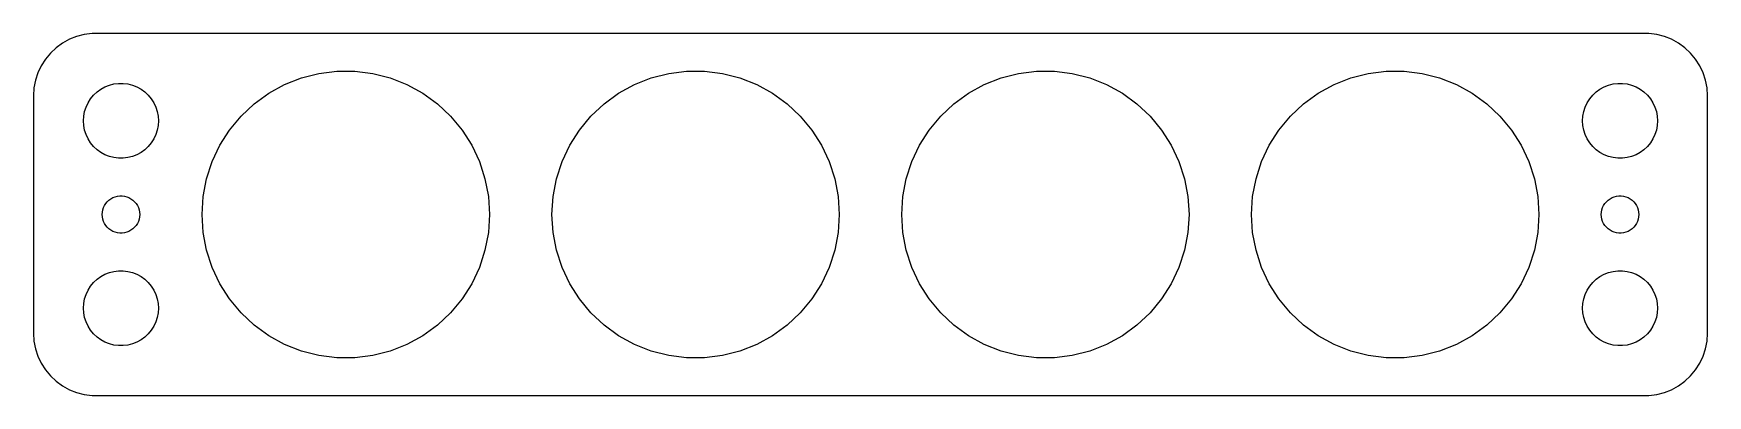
# Model space of a CAD drawing. Header units: metres. Extents: x -67 to 67, y -14 to 14.
import ezdxf

# ---------------------------------------------------------------- set-up
doc = ezdxf.new("R2010")
doc.units = ezdxf.units.M

msp = doc.modelspace()

# ---------------------------------------------------------------- linework, layer by layer
for p, q in [((-64.6791, 13.7216), (-65.1871, 13.3526)), ((-64.1289, 14.0241), (-64.6791, 13.7216)), ((-63.5451, 14.2553), (-64.1289, 14.0241)), ((-62.9369, 14.4114), (-63.5451, 14.2553)), ((-62.3139, 14.4901), (-62.9369, 14.4114)), ((62.3139, 14.4901), (-62.3139, 14.4901)), ((62.9369, 14.4114), (62.3139, 14.4901)), ((63.5451, 14.2553), (62.9369, 14.4114)), ((64.1289, 14.0241), (63.5451, 14.2553)), ((64.6791, 13.7216), (64.1289, 14.0241)), ((65.1871, 13.3526), (64.6791, 13.7216)), ((-66.0451, 12.4389), (-66.3815, 11.9088)), ((-65.6448, 12.9227), (-66.0451, 12.4389)), ((-65.1871, 13.3526), (-65.6448, 12.9227)), ((65.6448, 12.9227), (65.1871, 13.3526)), ((66.0451, 12.4389), (65.6448, 12.9227)), ((66.3815, 11.9088), (66.0451, 12.4389)), ((-66.8429, 10.7434), (-66.9606, 10.1267)), ((-66.6489, 11.3406), (-66.8429, 10.7434)), ((-66.3815, 11.9088), (-66.6489, 11.3406)), ((-46.8965, 10.4055), (-45.5537, 10.9371)), ((-45.5537, 10.9371), (-44.1549, 11.2963)), ((-44.1549, 11.2963), (-42.7221, 11.4773)), ((-42.7221, 11.4773), (-41.2779, 11.4773)), ((-41.2779, 11.4773), (-39.8451, 11.2963)), ((-39.8451, 11.2963), (-38.4463, 10.9371)), ((-38.4463, 10.9371), (-37.1035, 10.4055)), ((-18.8965, 10.4055), (-17.5537, 10.9371)), ((-17.5537, 10.9371), (-16.1549, 11.2963)), ((-16.1549, 11.2963), (-14.7221, 11.4773)), ((-14.7221, 11.4773), (-13.2779, 11.4773)), ((-13.2779, 11.4773), (-11.8451, 11.2963)), ((-11.8451, 11.2963), (-10.4463, 10.9371)), ((-10.4463, 10.9371), (-9.10353, 10.4055)), ((9.10353, 10.4055), (10.4463, 10.9371)), ((10.4463, 10.9371), (11.8451, 11.2963)), ((11.8451, 11.2963), (13.2779, 11.4773)), ((13.2779, 11.4773), (14.7221, 11.4773)), ((14.7221, 11.4773), (16.1549, 11.2963)), ((16.1549, 11.2963), (17.5537, 10.9371)), ((17.5537, 10.9371), (18.8965, 10.4055)), ((37.1035, 10.4055), (38.4463, 10.9371)), ((38.4463, 10.9371), (39.8451, 11.2963)), ((39.8451, 11.2963), (41.2779, 11.4773)), ((41.2779, 11.4773), (42.7221, 11.4773)), ((42.7221, 11.4773), (44.1549, 11.2963)), ((44.1549, 11.2963), (45.5537, 10.9371)), ((45.5537, 10.9371), (46.8965, 10.4055)), ((66.6489, 11.3406), (66.3815, 11.9088)), ((66.8429, 10.7434), (66.6489, 11.3406)), ((66.9606, 10.1267), (66.8429, 10.7434)), ((-66.9606, 10.1267), (-67, 9.5)), ((-67, 9.5), (-67, -9.5)), ((-62.427, 9.26335), (-62.1869, 9.55363)), ((-62.1869, 9.55363), (-61.9123, 9.81154)), ((-61.9123, 9.81154), (-61.6075, 10.033)), ((-61.6075, 10.033), (-61.2773, 10.2145)), ((-61.2773, 10.2145), (-60.927, 10.3532)), ((-60.927, 10.3532), (-60.5621, 10.4469)), ((-60.5621, 10.4469), (-60.1884, 10.4941)), ((-60.1884, 10.4941), (-59.8116, 10.4941)), ((-59.8116, 10.4941), (-59.4379, 10.4469)), ((-59.4379, 10.4469), (-59.0729, 10.3532)), ((-59.0729, 10.3532), (-58.7227, 10.2145)), ((-58.7227, 10.2145), (-58.3925, 10.033)), ((-58.3925, 10.033), (-58.0877, 9.81154)), ((-58.0877, 9.81154), (-57.8131, 9.55363)), ((-57.8131, 9.55363), (-57.5729, 9.26335)), ((-49.3304, 8.8609), (-48.162, 9.70976)), ((-48.162, 9.70976), (-46.8965, 10.4055)), ((-37.1035, 10.4055), (-35.838, 9.70976)), ((-35.838, 9.70976), (-34.6696, 8.8609)), ((-21.3304, 8.8609), (-20.162, 9.70976)), ((-20.162, 9.70976), (-18.8965, 10.4055)), ((-9.10353, 10.4055), (-7.83798, 9.70976)), ((-7.83798, 9.70976), (-6.66962, 8.8609)), ((6.66962, 8.8609), (7.83798, 9.70976)), ((7.83798, 9.70976), (9.10353, 10.4055)), ((18.8965, 10.4055), (20.162, 9.70976)), ((20.162, 9.70976), (21.3304, 8.8609)), ((34.6696, 8.8609), (35.838, 9.70976)), ((35.838, 9.70976), (37.1035, 10.4055)), ((46.8965, 10.4055), (48.162, 9.70976)), ((48.162, 9.70976), (49.3304, 8.8609)), ((57.5729, 9.26335), (57.8131, 9.55363)), ((57.8131, 9.55363), (58.0877, 9.81154)), ((58.0877, 9.81154), (58.3925, 10.033)), ((58.3925, 10.033), (58.7227, 10.2145)), ((58.7227, 10.2145), (59.0729, 10.3532)), ((59.0729, 10.3532), (59.4379, 10.4469)), ((59.4379, 10.4469), (59.8116, 10.4941)), ((59.8116, 10.4941), (60.1884, 10.4941)), ((60.1884, 10.4941), (60.5621, 10.4469)), ((60.5621, 10.4469), (60.927, 10.3532)), ((60.927, 10.3532), (61.2773, 10.2145)), ((61.2773, 10.2145), (61.6075, 10.033)), ((61.6075, 10.033), (61.9123, 9.81154)), ((61.9123, 9.81154), (62.1869, 9.55363)), ((62.1869, 9.55363), (62.427, 9.26335)), ((67, 9.5), (66.9606, 10.1267)), ((67, -9.5), (67, 9.5)), ((-62.9763, 7.87599), (-62.9057, 8.24606)), ((-62.9057, 8.24606), (-62.7893, 8.60437)), ((-62.7893, 8.60437), (-62.6289, 8.94525)), ((-62.6289, 8.94525), (-62.427, 9.26335)), ((-57.5729, 9.26335), (-57.3711, 8.94525)), ((-57.3711, 8.94525), (-57.2107, 8.60437)), ((-57.2107, 8.60437), (-57.0942, 8.24606)), ((-57.0942, 8.24606), (-57.0237, 7.87599)), ((-50.3831, 7.87228), (-49.3304, 8.8609)), ((-34.6696, 8.8609), (-33.6169, 7.87228)), ((-22.3831, 7.87228), (-21.3304, 8.8609)), ((-6.66962, 8.8609), (-5.61685, 7.87228)), ((5.61685, 7.87228), (6.66962, 8.8609)), ((21.3304, 8.8609), (22.3831, 7.87228)), ((33.6169, 7.87228), (34.6696, 8.8609)), ((49.3304, 8.8609), (50.3831, 7.87228)), ((57.0237, 7.87599), (57.0942, 8.24606)), ((57.0942, 8.24606), (57.2107, 8.60437)), ((57.2107, 8.60437), (57.3711, 8.94525)), ((57.3711, 8.94525), (57.5729, 9.26335)), ((62.427, 9.26335), (62.6289, 8.94525)), ((62.6289, 8.94525), (62.7893, 8.60437)), ((62.7893, 8.60437), (62.9057, 8.24606)), ((62.9057, 8.24606), (62.9763, 7.87599)), ((-63, 7.5), (-62.9763, 7.87599)), ((-62.9763, 7.12399), (-63, 7.5)), ((-62.9057, 6.75392), (-62.9763, 7.12399)), ((-62.7893, 6.39561), (-62.9057, 6.75392)), ((-57.0942, 6.75392), (-57.2107, 6.39561)), ((-57.0237, 7.12399), (-57.0942, 6.75392)), ((-57.0237, 7.87599), (-57, 7.5)), ((-57, 7.5), (-57.0237, 7.12399)), ((-52.0775, 5.54016), (-51.3037, 6.75952)), ((-51.3037, 6.75952), (-50.3831, 7.87228)), ((-33.6169, 7.87228), (-32.6963, 6.75952)), ((-32.6963, 6.75952), (-31.9225, 5.54016)), ((-24.0775, 5.54016), (-23.3037, 6.75952)), ((-23.3037, 6.75952), (-22.3831, 7.87228)), ((-5.61685, 7.87228), (-4.6963, 6.75952)), ((-4.6963, 6.75952), (-3.92247, 5.54016)), ((3.92247, 5.54016), (4.6963, 6.75952)), ((4.6963, 6.75952), (5.61685, 7.87228)), ((22.3831, 7.87228), (23.3037, 6.75952)), ((23.3037, 6.75952), (24.0775, 5.54016)), ((31.9225, 5.54016), (32.6963, 6.75952)), ((32.6963, 6.75952), (33.6169, 7.87228)), ((50.3831, 7.87228), (51.3037, 6.75952)), ((51.3037, 6.75952), (52.0775, 5.54016)), ((57, 7.5), (57.0237, 7.87599)), ((57.0237, 7.12399), (57, 7.5)), ((57.0942, 6.75392), (57.0237, 7.12399)), ((57.2107, 6.39561), (57.0942, 6.75392)), ((62.9057, 6.75392), (62.7893, 6.39561)), ((62.9763, 7.12399), (62.9057, 6.75392)), ((62.9763, 7.87599), (63, 7.5)), ((63, 7.5), (62.9763, 7.12399)), ((-62.6289, 6.05473), (-62.7893, 6.39561)), ((-62.427, 5.73663), (-62.6289, 6.05473)), ((-62.1869, 5.44635), (-62.427, 5.73663)), ((-61.9123, 5.18845), (-62.1869, 5.44635)), ((-57.8131, 5.44635), (-58.0877, 5.18845)), ((-57.5729, 5.73663), (-57.8131, 5.44635)), ((-57.3711, 6.05473), (-57.5729, 5.73663)), ((-57.2107, 6.39561), (-57.3711, 6.05473)), ((-52.6924, 4.23343), (-52.0775, 5.54016)), ((-31.9225, 5.54016), (-31.3076, 4.23343)), ((-24.6924, 4.23343), (-24.0775, 5.54016)), ((-3.92247, 5.54016), (-3.30756, 4.23343)), ((3.30756, 4.23343), (3.92247, 5.54016)), ((24.0775, 5.54016), (24.6924, 4.23343)), ((31.3076, 4.23343), (31.9225, 5.54016)), ((52.0775, 5.54016), (52.6924, 4.23343)), ((57.3711, 6.05473), (57.2107, 6.39561)), ((57.5729, 5.73663), (57.3711, 6.05473)), ((57.8131, 5.44635), (57.5729, 5.73663)), ((58.0877, 5.18845), (57.8131, 5.44635)), ((62.1869, 5.44635), (61.9123, 5.18845)), ((62.427, 5.73663), (62.1869, 5.44635)), ((62.6289, 6.05473), (62.427, 5.73663)), ((62.7893, 6.39561), (62.6289, 6.05473)), ((-61.6075, 4.96701), (-61.9123, 5.18845)), ((-61.2773, 4.78551), (-61.6075, 4.96701)), ((-60.927, 4.64682), (-61.2773, 4.78551)), ((-60.5621, 4.55313), (-60.927, 4.64682)), ((-60.1884, 4.50591), (-60.5621, 4.55313)), ((-59.8116, 4.50591), (-60.1884, 4.50591)), ((-59.4379, 4.55313), (-59.8116, 4.50591)), ((-59.0729, 4.64682), (-59.4379, 4.55313)), ((-58.7227, 4.78551), (-59.0729, 4.64682)), ((-58.3925, 4.96701), (-58.7227, 4.78551)), ((-58.0877, 5.18845), (-58.3925, 4.96701)), ((-53.1387, 2.85992), (-52.6924, 4.23343)), ((-31.3076, 4.23343), (-30.8613, 2.85992)), ((-25.1387, 2.85992), (-24.6924, 4.23343)), ((-3.30756, 4.23343), (-2.86128, 2.85992)), ((2.86128, 2.85992), (3.30756, 4.23343)), ((24.6924, 4.23343), (25.1387, 2.85992)), ((30.8613, 2.85992), (31.3076, 4.23343)), ((52.6924, 4.23343), (53.1387, 2.85992)), ((58.3925, 4.96701), (58.0877, 5.18845)), ((58.7227, 4.78551), (58.3925, 4.96701)), ((59.0729, 4.64682), (58.7227, 4.78551)), ((59.4379, 4.55313), (59.0729, 4.64682)), ((59.8116, 4.50591), (59.4379, 4.55313)), ((60.1884, 4.50591), (59.8116, 4.50591)), ((60.5621, 4.55313), (60.1884, 4.50591)), ((60.927, 4.64682), (60.5621, 4.55313)), ((61.2773, 4.78551), (60.927, 4.64682)), ((61.6075, 4.96701), (61.2773, 4.78551)), ((61.9123, 5.18845), (61.6075, 4.96701)), ((-53.4093, 1.44133), (-53.1387, 2.85992)), ((-30.8613, 2.85992), (-30.5907, 1.44133)), ((-25.4093, 1.44133), (-25.1387, 2.85992)), ((-2.86128, 2.85992), (-2.59067, 1.44133)), ((2.59067, 1.44133), (2.86128, 2.85992)), ((25.1387, 2.85992), (25.4093, 1.44133)), ((30.5907, 1.44133), (30.8613, 2.85992)), ((53.1387, 2.85992), (53.4093, 1.44133)), ((-60.8037, 1.26648), (-60.6387, 1.35724)), ((-60.6387, 1.35724), (-60.4635, 1.42657)), ((-60.4635, 1.42657), (-60.2811, 1.47342)), ((-60.2811, 1.47342), (-60.0942, 1.49704)), ((-60.0942, 1.49704), (-59.9058, 1.49704)), ((-59.9058, 1.49704), (-59.7189, 1.47342)), ((-59.7189, 1.47342), (-59.5365, 1.42657)), ((-59.5365, 1.42657), (-59.3613, 1.35724)), ((-59.3613, 1.35724), (-59.1963, 1.26648)), ((-53.5, 0), (-53.4093, 1.44133)), ((-30.5907, 1.44133), (-30.5, 0)), ((-25.5, 0), (-25.4093, 1.44133)), ((-2.59067, 1.44133), (-2.5, 0)), ((2.5, 0), (2.59067, 1.44133)), ((25.4093, 1.44133), (25.5, 0)), ((30.5, 0), (30.5907, 1.44133)), ((53.4093, 1.44133), (53.5, 0)), ((59.1963, 1.26648), (59.3613, 1.35724)), ((59.3613, 1.35724), (59.5365, 1.42657)), ((59.5365, 1.42657), (59.7189, 1.47342)), ((59.7189, 1.47342), (59.9058, 1.49704)), ((59.9058, 1.49704), (60.0942, 1.49704)), ((60.0942, 1.49704), (60.2811, 1.47342)), ((60.2811, 1.47342), (60.4635, 1.42657)), ((60.4635, 1.42657), (60.6387, 1.35724)), ((60.6387, 1.35724), (60.8037, 1.26648)), ((-61.5, 0), (-61.4882, 0.187988)), ((-61.4882, -0.187988), (-61.5, 0)), ((-61.4882, 0.187988), (-61.4529, 0.373032)), ((-61.4529, 0.373032), (-61.3947, 0.552185)), ((-61.3947, 0.552185), (-61.3145, 0.722626)), ((-61.3145, 0.722626), (-61.2135, 0.881668)), ((-61.2135, 0.881668), (-61.0934, 1.02681)), ((-61.0934, 1.02681), (-60.9561, 1.15576)), ((-60.9561, 1.15576), (-60.8037, 1.26648)), ((-59.1963, 1.26648), (-59.0439, 1.15576)), ((-59.0439, 1.15576), (-58.9065, 1.02681)), ((-58.9065, 1.02681), (-58.7865, 0.881668)), ((-58.7865, 0.881668), (-58.6855, 0.722626)), ((-58.6855, 0.722626), (-58.6053, 0.552185)), ((-58.6053, 0.552185), (-58.5471, 0.373032)), ((-58.5471, 0.373032), (-58.5118, 0.187988)), ((-58.5118, 0.187988), (-58.5, 0)), ((-58.5, 0), (-58.5118, -0.187988)), ((-53.4093, -1.44133), (-53.5, 0)), ((-30.5, 0), (-30.5907, -1.44133)), ((-25.4093, -1.44133), (-25.5, 0)), ((-2.5, 0), (-2.59067, -1.44133)), ((2.59067, -1.44133), (2.5, 0)), ((25.5, 0), (25.4093, -1.44133)), ((30.5907, -1.44133), (30.5, 0)), ((53.5, 0), (53.4093, -1.44133)), ((58.5, 0), (58.5118, 0.187988)), ((58.5118, -0.187988), (58.5, 0)), ((58.5118, 0.187988), (58.5471, 0.373032)), ((58.5471, 0.373032), (58.6053, 0.552185)), ((58.6053, 0.552185), (58.6855, 0.722626)), ((58.6855, 0.722626), (58.7865, 0.881668)), ((58.7865, 0.881668), (58.9065, 1.02681)), ((58.9065, 1.02681), (59.0439, 1.15576)), ((59.0439, 1.15576), (59.1963, 1.26648)), ((60.8037, 1.26648), (60.9561, 1.15576)), ((60.9561, 1.15576), (61.0934, 1.02681)), ((61.0934, 1.02681), (61.2135, 0.881668)), ((61.2135, 0.881668), (61.3145, 0.722626)), ((61.3145, 0.722626), (61.3947, 0.552185)), ((61.3947, 0.552185), (61.4529, 0.373032)), ((61.4529, 0.373032), (61.4882, 0.187988)), ((61.4882, 0.187988), (61.5, 0)), ((61.5, 0), (61.4882, -0.187988)), ((-61.4529, -0.373032), (-61.4882, -0.187988)), ((-61.3947, -0.552185), (-61.4529, -0.373032)), ((-61.3145, -0.722626), (-61.3947, -0.552185)), ((-61.2135, -0.881668), (-61.3145, -0.722626)), ((-61.0934, -1.02681), (-61.2135, -0.881668)), ((-60.9561, -1.15576), (-61.0934, -1.02681)), ((-60.8037, -1.26648), (-60.9561, -1.15576)), ((-60.6387, -1.35724), (-60.8037, -1.26648)), ((-59.1963, -1.26648), (-59.3613, -1.35724)), ((-59.0439, -1.15576), (-59.1963, -1.26648)), ((-58.9065, -1.02681), (-59.0439, -1.15576)), ((-58.7865, -0.881668), (-58.9065, -1.02681)), ((-58.6855, -0.722626), (-58.7865, -0.881668)), ((-58.6053, -0.552185), (-58.6855, -0.722626)), ((-58.5471, -0.373032), (-58.6053, -0.552185)), ((-58.5118, -0.187988), (-58.5471, -0.373032)), ((58.5471, -0.373032), (58.5118, -0.187988)), ((58.6053, -0.552185), (58.5471, -0.373032)), ((58.6855, -0.722626), (58.6053, -0.552185)), ((58.7865, -0.881668), (58.6855, -0.722626)), ((58.9065, -1.02681), (58.7865, -0.881668)), ((59.0439, -1.15576), (58.9065, -1.02681)), ((59.1963, -1.26648), (59.0439, -1.15576)), ((59.3613, -1.35724), (59.1963, -1.26648)), ((60.8037, -1.26648), (60.6387, -1.35724)), ((60.9561, -1.15576), (60.8037, -1.26648)), ((61.0934, -1.02681), (60.9561, -1.15576)), ((61.2135, -0.881668), (61.0934, -1.02681)), ((61.3145, -0.722626), (61.2135, -0.881668)), ((61.3947, -0.552185), (61.3145, -0.722626)), ((61.4529, -0.373032), (61.3947, -0.552185)), ((61.4882, -0.187988), (61.4529, -0.373032)), ((-60.4635, -1.42657), (-60.6387, -1.35724)), ((-60.2811, -1.47342), (-60.4635, -1.42657)), ((-60.0942, -1.49704), (-60.2811, -1.47342)), ((-59.9058, -1.49704), (-60.0942, -1.49704)), ((-59.7189, -1.47342), (-59.9058, -1.49704)), ((-59.5365, -1.42657), (-59.7189, -1.47342)), ((-59.3613, -1.35724), (-59.5365, -1.42657)), ((-53.1387, -2.85992), (-53.4093, -1.44133)), ((-30.5907, -1.44133), (-30.8613, -2.85992)), ((-25.1387, -2.85992), (-25.4093, -1.44133)), ((-2.59067, -1.44133), (-2.86128, -2.85992)), ((2.86128, -2.85992), (2.59067, -1.44133)), ((25.4093, -1.44133), (25.1387, -2.85992)), ((30.8613, -2.85992), (30.5907, -1.44133)), ((53.4093, -1.44133), (53.1387, -2.85992)), ((59.5365, -1.42657), (59.3613, -1.35724)), ((59.7189, -1.47342), (59.5365, -1.42657)), ((59.9058, -1.49704), (59.7189, -1.47342)), ((60.0942, -1.49704), (59.9058, -1.49704)), ((60.2811, -1.47342), (60.0942, -1.49704)), ((60.4635, -1.42657), (60.2811, -1.47342)), ((60.6387, -1.35724), (60.4635, -1.42657)), ((-52.6924, -4.23343), (-53.1387, -2.85992)), ((-30.8613, -2.85992), (-31.3076, -4.23343)), ((-24.6924, -4.23343), (-25.1387, -2.85992)), ((-2.86128, -2.85992), (-3.30756, -4.23343)), ((3.30756, -4.23343), (2.86128, -2.85992)), ((25.1387, -2.85992), (24.6924, -4.23343)), ((31.3076, -4.23343), (30.8613, -2.85992)), ((53.1387, -2.85992), (52.6924, -4.23343)), ((-62.1869, -5.44635), (-61.9123, -5.18845)), ((-61.9123, -5.18845), (-61.6075, -4.96701)), ((-61.6075, -4.96701), (-61.2773, -4.78551)), ((-61.2773, -4.78551), (-60.927, -4.64682)), ((-60.927, -4.64682), (-60.5621, -4.55313)), ((-60.5621, -4.55313), (-60.1884, -4.50591)), ((-60.1884, -4.50591), (-59.8116, -4.50591)), ((-59.8116, -4.50591), (-59.4379, -4.55313)), ((-59.4379, -4.55313), (-59.0729, -4.64682)), ((-59.0729, -4.64682), (-58.7227, -4.78551)), ((-58.7227, -4.78551), (-58.3925, -4.96701)), ((-58.3925, -4.96701), (-58.0877, -5.18845)), ((-58.0877, -5.18845), (-57.8131, -5.44635)), ((-52.0775, -5.54016), (-52.6924, -4.23343)), ((-31.3076, -4.23343), (-31.9225, -5.54016)), ((-24.0775, -5.54016), (-24.6924, -4.23343)), ((-3.30756, -4.23343), (-3.92247, -5.54016)), ((3.92247, -5.54016), (3.30756, -4.23343)), ((24.6924, -4.23343), (24.0775, -5.54016)), ((31.9225, -5.54016), (31.3076, -4.23343)), ((52.6924, -4.23343), (52.0775, -5.54016)), ((57.8131, -5.44635), (58.0877, -5.18845)), ((58.0877, -5.18845), (58.3925, -4.96701)), ((58.3925, -4.96701), (58.7227, -4.78551)), ((58.7227, -4.78551), (59.0729, -4.64682)), ((59.0729, -4.64682), (59.4379, -4.55313)), ((59.4379, -4.55313), (59.8116, -4.50591)), ((59.8116, -4.50591), (60.1884, -4.50591)), ((60.1884, -4.50591), (60.5621, -4.55313)), ((60.5621, -4.55313), (60.927, -4.64682)), ((60.927, -4.64682), (61.2773, -4.78551)), ((61.2773, -4.78551), (61.6075, -4.96701)), ((61.6075, -4.96701), (61.9123, -5.18845)), ((61.9123, -5.18845), (62.1869, -5.44635)), ((-62.9057, -6.75392), (-62.7893, -6.39561)), ((-62.7893, -6.39561), (-62.6289, -6.05473)), ((-62.6289, -6.05473), (-62.427, -5.73663)), ((-62.427, -5.73663), (-62.1869, -5.44635)), ((-57.8131, -5.44635), (-57.5729, -5.73663)), ((-57.5729, -5.73663), (-57.3711, -6.05473)), ((-57.3711, -6.05473), (-57.2107, -6.39561)), ((-57.2107, -6.39561), (-57.0942, -6.75392)), ((-51.3037, -6.75952), (-52.0775, -5.54016)), ((-31.9225, -5.54016), (-32.6963, -6.75952)), ((-23.3037, -6.75952), (-24.0775, -5.54016)), ((-3.92247, -5.54016), (-4.6963, -6.75952)), ((4.6963, -6.75952), (3.92247, -5.54016)), ((24.0775, -5.54016), (23.3037, -6.75952)), ((32.6963, -6.75952), (31.9225, -5.54016)), ((52.0775, -5.54016), (51.3037, -6.75952)), ((57.0942, -6.75392), (57.2107, -6.39561)), ((57.2107, -6.39561), (57.3711, -6.05473)), ((57.3711, -6.05473), (57.5729, -5.73663)), ((57.5729, -5.73663), (57.8131, -5.44635)), ((62.1869, -5.44635), (62.427, -5.73663)), ((62.427, -5.73663), (62.6289, -6.05473)), ((62.6289, -6.05473), (62.7893, -6.39561)), ((62.7893, -6.39561), (62.9057, -6.75392)), ((-63, -7.5), (-62.9763, -7.12399)), ((-62.9763, -7.87599), (-63, -7.5)), ((-62.9763, -7.12399), (-62.9057, -6.75392)), ((-62.9057, -8.24606), (-62.9763, -7.87599)), ((-57.0942, -6.75392), (-57.0237, -7.12399)), ((-57.0237, -7.87599), (-57.0942, -8.24606)), ((-57.0237, -7.12399), (-57, -7.5)), ((-57, -7.5), (-57.0237, -7.87599)), ((-50.3831, -7.87228), (-51.3037, -6.75952)), ((-49.3304, -8.8609), (-50.3831, -7.87228)), ((-33.6169, -7.87228), (-34.6696, -8.8609)), ((-32.6963, -6.75952), (-33.6169, -7.87228)), ((-22.3831, -7.87228), (-23.3037, -6.75952)), ((-21.3304, -8.8609), (-22.3831, -7.87228)), ((-5.61685, -7.87228), (-6.66962, -8.8609)), ((-4.6963, -6.75952), (-5.61685, -7.87228)), ((5.61685, -7.87228), (4.6963, -6.75952)), ((6.66962, -8.8609), (5.61685, -7.87228)), ((22.3831, -7.87228), (21.3304, -8.8609)), ((23.3037, -6.75952), (22.3831, -7.87228)), ((33.6169, -7.87228), (32.6963, -6.75952)), ((34.6696, -8.8609), (33.6169, -7.87228)), ((50.3831, -7.87228), (49.3304, -8.8609)), ((51.3037, -6.75952), (50.3831, -7.87228)), ((57, -7.5), (57.0237, -7.12399)), ((57.0237, -7.87599), (57, -7.5)), ((57.0237, -7.12399), (57.0942, -6.75392)), ((57.0942, -8.24606), (57.0237, -7.87599)), ((62.9057, -6.75392), (62.9763, -7.12399)), ((62.9763, -7.87599), (62.9057, -8.24606)), ((62.9763, -7.12399), (63, -7.5)), ((63, -7.5), (62.9763, -7.87599)), ((-62.7893, -8.60437), (-62.9057, -8.24606)), ((-62.6289, -8.94525), (-62.7893, -8.60437)), ((-62.427, -9.26335), (-62.6289, -8.94525)), ((-62.1869, -9.55363), (-62.427, -9.26335)), ((-57.5729, -9.26335), (-57.8131, -9.55363)), ((-57.3711, -8.94525), (-57.5729, -9.26335)), ((-57.2107, -8.60437), (-57.3711, -8.94525)), ((-57.0942, -8.24606), (-57.2107, -8.60437)), ((-48.162, -9.70976), (-49.3304, -8.8609)), ((-34.6696, -8.8609), (-35.838, -9.70976)), ((-20.162, -9.70976), (-21.3304, -8.8609)), ((-6.66962, -8.8609), (-7.83798, -9.70976)), ((7.83798, -9.70976), (6.66962, -8.8609)), ((21.3304, -8.8609), (20.162, -9.70976)), ((35.838, -9.70976), (34.6696, -8.8609)), ((49.3304, -8.8609), (48.162, -9.70976)), ((57.2107, -8.60437), (57.0942, -8.24606)), ((57.3711, -8.94525), (57.2107, -8.60437)), ((57.5729, -9.26335), (57.3711, -8.94525)), ((57.8131, -9.55363), (57.5729, -9.26335)), ((62.427, -9.26335), (62.1869, -9.55363)), ((62.6289, -8.94525), (62.427, -9.26335)), ((62.7893, -8.60437), (62.6289, -8.94525)), ((62.9057, -8.24606), (62.7893, -8.60437)), ((-67, -9.5), (-66.9606, -10.1267)), ((-66.9606, -10.1267), (-66.8429, -10.7434)), ((-61.9123, -9.81154), (-62.1869, -9.55363)), ((-61.6075, -10.033), (-61.9123, -9.81154)), ((-61.2773, -10.2145), (-61.6075, -10.033)), ((-60.927, -10.3532), (-61.2773, -10.2145)), ((-60.5621, -10.4469), (-60.927, -10.3532)), ((-60.1884, -10.4941), (-60.5621, -10.4469)), ((-59.8116, -10.4941), (-60.1884, -10.4941)), ((-59.4379, -10.4469), (-59.8116, -10.4941)), ((-59.0729, -10.3532), (-59.4379, -10.4469)), ((-58.7227, -10.2145), (-59.0729, -10.3532)), ((-58.3925, -10.033), (-58.7227, -10.2145)), ((-58.0877, -9.81154), (-58.3925, -10.033)), ((-57.8131, -9.55363), (-58.0877, -9.81154)), ((-46.8965, -10.4055), (-48.162, -9.70976)), ((-45.5537, -10.9371), (-46.8965, -10.4055)), ((-37.1035, -10.4055), (-38.4463, -10.9371)), ((-35.838, -9.70976), (-37.1035, -10.4055)), ((-18.8965, -10.4055), (-20.162, -9.70976)), ((-17.5537, -10.9371), (-18.8965, -10.4055)), ((-9.10353, -10.4055), (-10.4463, -10.9371)), ((-7.83798, -9.70976), (-9.10353, -10.4055)), ((9.10353, -10.4055), (7.83798, -9.70976)), ((10.4463, -10.9371), (9.10353, -10.4055)), ((18.8965, -10.4055), (17.5537, -10.9371)), ((20.162, -9.70976), (18.8965, -10.4055)), ((37.1035, -10.4055), (35.838, -9.70976)), ((38.4463, -10.9371), (37.1035, -10.4055)), ((46.8965, -10.4055), (45.5537, -10.9371)), ((48.162, -9.70976), (46.8965, -10.4055)), ((58.0877, -9.81154), (57.8131, -9.55363)), ((58.3925, -10.033), (58.0877, -9.81154)), ((58.7227, -10.2145), (58.3925, -10.033)), ((59.0729, -10.3532), (58.7227, -10.2145)), ((59.4379, -10.4469), (59.0729, -10.3532)), ((59.8116, -10.4941), (59.4379, -10.4469)), ((60.1884, -10.4941), (59.8116, -10.4941)), ((60.5621, -10.4469), (60.1884, -10.4941)), ((60.927, -10.3532), (60.5621, -10.4469)), ((61.2773, -10.2145), (60.927, -10.3532)), ((61.6075, -10.033), (61.2773, -10.2145)), ((61.9123, -9.81154), (61.6075, -10.033)), ((62.1869, -9.55363), (61.9123, -9.81154)), ((66.8429, -10.7434), (66.9606, -10.1267)), ((66.9606, -10.1267), (67, -9.5)), ((-66.8429, -10.7434), (-66.6489, -11.3406)), ((-66.6489, -11.3406), (-66.3815, -11.9088)), ((-66.3815, -11.9088), (-66.0451, -12.4389)), ((-44.1549, -11.2963), (-45.5537, -10.9371)), ((-42.7221, -11.4773), (-44.1549, -11.2963)), ((-41.2779, -11.4773), (-42.7221, -11.4773)), ((-39.8451, -11.2963), (-41.2779, -11.4773)), ((-38.4463, -10.9371), (-39.8451, -11.2963)), ((-16.1549, -11.2963), (-17.5537, -10.9371)), ((-14.7221, -11.4773), (-16.1549, -11.2963)), ((-13.2779, -11.4773), (-14.7221, -11.4773)), ((-11.8451, -11.2963), (-13.2779, -11.4773)), ((-10.4463, -10.9371), (-11.8451, -11.2963)), ((11.8451, -11.2963), (10.4463, -10.9371)), ((13.2779, -11.4773), (11.8451, -11.2963)), ((14.7221, -11.4773), (13.2779, -11.4773)), ((16.1549, -11.2963), (14.7221, -11.4773)), ((17.5537, -10.9371), (16.1549, -11.2963)), ((39.8451, -11.2963), (38.4463, -10.9371)), ((41.2779, -11.4773), (39.8451, -11.2963)), ((42.7221, -11.4773), (41.2779, -11.4773)), ((44.1549, -11.2963), (42.7221, -11.4773)), ((45.5537, -10.9371), (44.1549, -11.2963)), ((66.0451, -12.4389), (66.3815, -11.9088)), ((66.3815, -11.9088), (66.6489, -11.3406)), ((66.6489, -11.3406), (66.8429, -10.7434)), ((-66.0451, -12.4389), (-65.6448, -12.9227)), ((-65.6448, -12.9227), (-65.1871, -13.3526)), ((-65.1871, -13.3526), (-64.6791, -13.7216)), ((64.6791, -13.7216), (65.1871, -13.3526)), ((65.1871, -13.3526), (65.6448, -12.9227)), ((65.6448, -12.9227), (66.0451, -12.4389)), ((-64.6791, -13.7216), (-64.1289, -14.0241)), ((-64.1289, -14.0241), (-63.5451, -14.2553)), ((-63.5451, -14.2553), (-62.9369, -14.4114)), ((-62.9369, -14.4114), (-62.3139, -14.4901)), ((-62.3139, -14.4901), (62.3139, -14.4901)), ((62.3139, -14.4901), (62.9369, -14.4114)), ((62.9369, -14.4114), (63.5451, -14.2553)), ((63.5451, -14.2553), (64.1289, -14.0241)), ((64.1289, -14.0241), (64.6791, -13.7216))]:
    msp.add_line(p, q)

doc.saveas('drawing.dxf')
